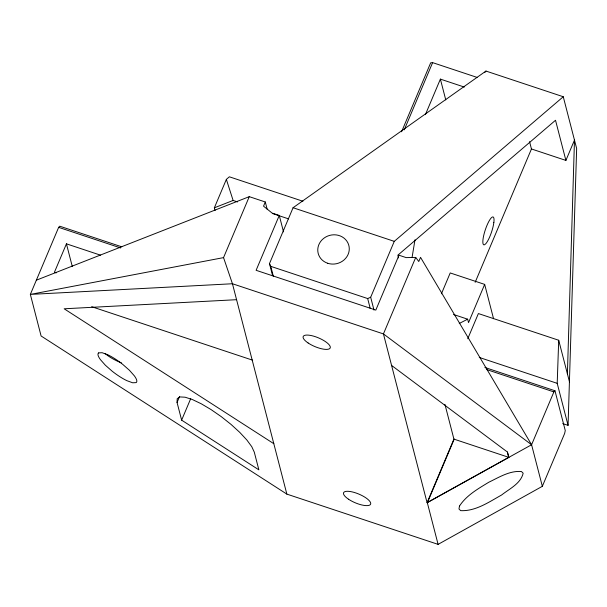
<?xml version="1.0" encoding="UTF-8"?>
<svg xmlns="http://www.w3.org/2000/svg" width="607" height="607" viewBox="0 0 607 607"><rect width="100%" height="100%" fill="white"/><g stroke="black" fill="none" stroke-linecap="round" stroke-linejoin="round"><path stroke-width="0.91" d="M567.401 373.866L574.48 140.088L565.899 160.415L531.451 148.965L529.562 141.666M562.719 423.58L568.069 425.355L576.65 148.495L563.266 96.741L485.964 71.057L293.067 207.731L269.478 263.613L272.543 275.457M177.054 402.449L177.191 398.716L179.945 396.932L185.135 397.213L192.404 399.55L201.258 403.776L211.099 409.604L221.252 416.637L231.017 424.399L239.742 432.359L246.829 439.969L251.791 446.722L254.287 452.147L258.863 469.841L181.63 420.143L177.054 402.449L179.611 396.401M568.069 425.355L557.203 383.336L558.706 340.254L478.384 313.561L467.747 338.752M412.054 257.558L414.991 239.803M121.757 246.806L59.736 226.199L58.651 227.352L30.35 294.41L41.101 335.99L286.853 494.113L438.095 544.373L542.339 486.321L564.639 433.489L565.269 430.568L554.973 390.764L484.864 367.47M100.459 255.145L66.429 243.832L54.418 272.285L56.208 272.877M215.068 210.53L214.362 207.806L226.358 179.384L229.363 176.804L302.916 201.243M286.853 494.113L232.451 283.75L223.543 257.618L249.272 196.653L265.297 201.987L267.194 209.324M265.297 201.987L263.537 206.16L272.065 213.042L279.266 215.432L283.522 231.897M181.63 420.143L190.75 398.541M279.266 215.432L256.108 270.305L375.824 310.086L398.981 255.213L406.182 257.611L415.719 257.421L418.769 261.518L420.537 257.345L531.588 444.749L542.339 486.321M401.584 131.765L430.689 62.794L432.616 62.627L477.049 77.392M404.247 129.852L432.616 62.627M425.393 114.647L440.386 79.115L464.325 87.067M373.995 310.078L370.68 297.24L394.269 241.358L563.266 96.741M415.719 257.421L383.434 333.918L427.085 502.71L531.588 444.749L553.888 391.91L554.973 390.764M441.418 293.796L450.219 272.945L484.667 284.395L493.552 318.721M475.175 282.293L531.451 148.965M484.667 284.395L468.536 322.62L467.648 319.183L453.512 314.487M444.931 404.338L453.922 439.111L427.085 502.71L508.803 457.352L507.429 452.04L391.583 365.437M454.18 439.202L427.343 502.793L438.095 544.373M484.796 72.514L485.964 71.057M459.249 323.478L467.648 319.183M269.478 263.613L270.775 266.359L367.667 298.553L370.68 297.24M214.362 207.806L233.118 200.447L237.587 201.934M36.352 280.184L249.272 196.653M98.683 352.887L102.128 352.713L107.894 354.822A24.773 6.298 37.5 0 1 122.675 364.329L129.435 370.278L134.359 375.847A22.626 5.751 37.5 0 1 136.112 382.615L132.667 382.789L126.901 380.68A24.773 6.298 37.5 0 1 112.128 371.173L105.368 365.224L100.436 359.655A22.626 5.751 37.5 0 1 98.683 352.887M223.543 257.618L30.35 294.41L232.451 283.75L383.434 333.918L531.588 444.749M236.578 299.691L64.152 308.788L273.818 443.694M293.067 207.731L394.269 241.358M272.482 213.527L288.591 218.884M479.264 357.44L557.203 383.336M58.651 227.352L120.672 247.96M486.48 369.511L553.888 391.91M91.687 306.71L252.656 360.194M453.922 439.111L508.803 457.352M226.358 179.384L233.118 200.447M565.899 160.415L555.519 120.262L397.843 255.183L398.556 257.937M558.706 340.254L569.578 382.273M440.386 79.115L445.766 99.905M367.667 298.553L370.262 308.576M270.775 266.359L273.37 276.382M66.429 243.832L72.271 266.435M507.429 452.04L508.757 457.458M121.4 362.872A23.294 7.474 22.9 0 1 105.148 353.54M459.476 506.063L458.975 508.962L460.66 510.646C475.622 511.382 489.007 501.997 501.587 495.009C509.349 488.87 520.768 483.612 523.166 473.217L521.474 471.54C509.736 470.463 498.992 477.368 488.779 482.246C478.096 488.779 466.442 495.297 459.476 506.063M493.84 222.602L493.279 225.789A14.674 3.308 -71.6 0 1 485.638 243.893L484.477 244.773A14.674 3.308 -71.6 0 1 486.996 225.326A14.674 3.308 -71.6 0 1 493.84 222.602M327.689 263.263A15.835 14.568 -14.5 0 0 349.116 246.745A15.835 14.568 -14.5 0 0 323.751 238.323A15.835 14.568 -14.5 0 0 327.689 263.263M308.121 342.978A14.674 4.712 22.9 0 0 330.17 348.023A14.674 4.712 22.9 0 0 311.793 335.679A14.674 4.712 22.9 0 0 308.121 342.978M348.524 499.212A14.674 4.712 22.9 0 0 370.574 504.25A14.674 4.712 22.9 0 0 352.197 491.905A14.674 4.712 22.9 0 0 348.524 499.212"/></g></svg>
